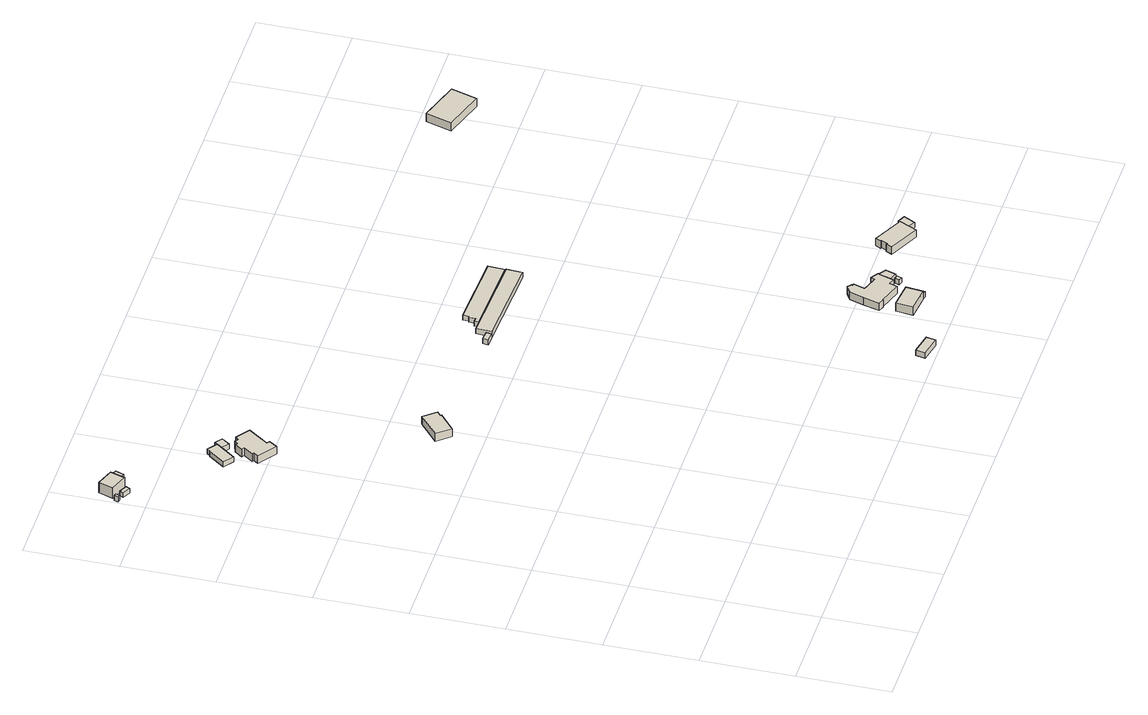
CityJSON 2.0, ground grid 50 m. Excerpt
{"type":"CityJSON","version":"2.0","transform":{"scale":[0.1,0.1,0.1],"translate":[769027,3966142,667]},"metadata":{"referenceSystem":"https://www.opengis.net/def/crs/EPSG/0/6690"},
"CityObjects":{
"building1":{"type":"Building","attributes":{"class":"3001","measuredHeight":2,"BuildingDetails.prefecture":"20","BuildingDetails.city":"20209","BuildingDetails.surveyYear":2018},"geometry":[{"type":"Solid","lod":"1","boundaries":[[[[0,1,2,3]],[[2,4,5,3]],[[1,6,4,2]],[[0,7,6,1]],[[3,5,7,0]],[[4,6,7,5]]]]}]},
"building2":{"type":"Building","attributes":{"class":"3003","usage":"411","measuredHeight":1.5,"BuildingDetails.prefecture":"20","BuildingDetails.city":"20209","BuildingDetails.surveyYear":2018},"geometry":[{"type":"Solid","lod":"1","boundaries":[[[[8,9,10,11]],[[10,12,13,11]],[[9,14,12,10]],[[8,15,14,9]],[[11,13,15,8]],[[12,14,15,13]]]]}]},
"building3":{"type":"Building","attributes":{"class":"3001","usage":"411","measuredHeight":7.9,"BuildingDetails.prefecture":"20","BuildingDetails.city":"20209","BuildingDetails.surveyYear":2018},"geometry":[{"type":"Solid","lod":"1","boundaries":[[[[16,17,18,19]],[[18,20,21,19]],[[17,22,20,18]],[[16,23,22,17]],[[19,21,23,16]],[[20,22,23,21]]]]}]},
"building4":{"type":"Building","attributes":{"class":"3003","usage":"411","measuredHeight":2.6,"BuildingDetails.prefecture":"20","BuildingDetails.city":"20209","BuildingDetails.surveyYear":2018},"geometry":[{"type":"Solid","lod":"1","boundaries":[[[[24,25,26,27]],[[26,28,29,27]],[[25,30,28,26]],[[24,31,30,25]],[[27,29,31,24]],[[28,30,31,29]]]]}]},
"building5":{"type":"Building","attributes":{"class":"3001","usage":"411","measuredHeight":3.3,"BuildingDetails.prefecture":"20","BuildingDetails.city":"20209","BuildingDetails.surveyYear":2018},"geometry":[{"type":"Solid","lod":"1","boundaries":[[[[32,33,34,35,36,37,38]],[[37,39,40,38]],[[36,41,39,37]],[[35,42,41,36]],[[34,43,42,35]],[[33,44,43,34]],[[32,45,44,33]],[[38,40,45,32]],[[39,41,42,43,44,45,40]]]]}]},
"building6":{"type":"Building","attributes":{"class":"3001","usage":"411","measuredHeight":7.9,"BuildingDetails.prefecture":"20","BuildingDetails.city":"20209","BuildingDetails.surveyYear":2018},"geometry":[{"type":"Solid","lod":"1","boundaries":[[[[46,47,48,49,50,51,52,53,54,55,56,57,58,59]],[[58,60,61,59]],[[57,62,60,58]],[[56,63,62,57]],[[55,64,63,56]],[[54,65,64,55]],[[53,66,65,54]],[[52,67,66,53]],[[51,68,67,52]],[[50,69,68,51]],[[49,70,69,50]],[[48,71,70,49]],[[47,72,71,48]],[[46,73,72,47]],[[59,61,73,46]],[[60,62,63,64,65,66,67,68,69,70,71,72,73,61]]]]}]},
"building7":{"type":"Building","attributes":{"class":"3003","usage":"411","measuredHeight":2.3,"BuildingDetails.prefecture":"20","BuildingDetails.city":"20209","BuildingDetails.surveyYear":2018},"geometry":[{"type":"Solid","lod":"1","boundaries":[[[[74,33,32,75,76]],[[75,77,78,76]],[[32,45,77,75]],[[33,44,45,32]],[[74,79,44,33]],[[76,78,79,74]],[[77,45,44,79,78]]]]}]},
"building8":{"type":"Building","attributes":{"class":"3001","measuredHeight":5.5,"BuildingDetails.prefecture":"20","BuildingDetails.city":"20209","BuildingDetails.surveyYear":2018},"geometry":[{"type":"Solid","lod":"1","boundaries":[[[[80,81,82,83,84,85]],[[84,86,87,85]],[[83,88,86,84]],[[82,89,88,83]],[[81,90,89,82]],[[80,91,90,81]],[[85,87,91,80]],[[86,88,89,90,91,87]]]]}]},
"building9":{"type":"Building","attributes":{"class":"3001","measuredHeight":4,"BuildingDetails.prefecture":"20","BuildingDetails.city":"20209","BuildingDetails.surveyYear":2018},"geometry":[{"type":"Solid","lod":"1","boundaries":[[[[92,93,94,95]],[[94,96,97,95]],[[93,98,96,94]],[[92,99,98,93]],[[95,97,99,92]],[[96,98,99,97]]]]}]},
"building10":{"type":"Building","attributes":{"class":"3001","usage":"451","measuredHeight":2.4,"BuildingDetails.prefecture":"20","BuildingDetails.city":"20209","BuildingDetails.surveyYear":2018},"geometry":[{"type":"Solid","lod":"1","boundaries":[[[[100,101,102,103]],[[102,104,105,103]],[[101,106,104,102]],[[100,107,106,101]],[[103,105,107,100]],[[104,106,107,105]]]]}]},
"building11":{"type":"Building","attributes":{"class":"3001","usage":"411","measuredHeight":6.8,"BuildingDetails.prefecture":"20","BuildingDetails.city":"20209","BuildingDetails.surveyYear":2018},"geometry":[{"type":"Solid","lod":"1","boundaries":[[[[108,109,110,111]],[[110,112,113,111]],[[109,114,112,110]],[[108,115,114,109]],[[111,113,115,108]],[[112,114,115,113]]]]}]},
"building12":{"type":"Building","attributes":{"class":"3003","usage":"411","measuredHeight":4.4,"BuildingDetails.prefecture":"20","BuildingDetails.city":"20209","BuildingDetails.surveyYear":2018},"geometry":[{"type":"Solid","lod":"1","boundaries":[[[[116,117,118,119,120]],[[119,121,122,120]],[[118,123,121,119]],[[117,124,123,118]],[[116,125,124,117]],[[120,122,125,116]],[[121,123,124,125,122]]]]}]},
"building13":{"type":"Building","attributes":{"class":"3001","usage":"411","measuredHeight":8,"BuildingDetails.prefecture":"20","BuildingDetails.city":"20209","BuildingDetails.surveyYear":2018},"geometry":[{"type":"Solid","lod":"1","boundaries":[[[[126,127,128,129,130,131,132,133,134,135,136,137,138,139,140,141,142,143]],[[142,144,145,143]],[[141,146,144,142]],[[140,147,146,141]],[[139,148,147,140]],[[138,149,148,139]],[[137,150,149,138]],[[136,151,150,137]],[[135,152,151,136]],[[134,153,152,135]],[[133,154,153,134]],[[132,155,154,133]],[[131,156,155,132]],[[130,157,156,131]],[[129,158,157,130]],[[128,159,158,129]],[[127,160,159,128]],[[126,161,160,127]],[[143,145,161,126]],[[144,146,147,148,149,150,151,152,153,154,155,156,157,158,159,160,161,145]]]]}]},
"building14":{"type":"Building","attributes":{"class":"3003","usage":"451","measuredHeight":4.3,"BuildingDetails.prefecture":"20","BuildingDetails.city":"20209","BuildingDetails.surveyYear":2018},"geometry":[{"type":"Solid","lod":"1","boundaries":[[[[162,163,164,165]],[[164,166,167,165]],[[163,168,166,164]],[[162,169,168,163]],[[165,167,169,162]],[[166,168,169,167]]]]}]},
"building15":{"type":"Building","attributes":{"class":"3003","usage":"451","measuredHeight":3.8,"BuildingDetails.prefecture":"20","BuildingDetails.city":"20209","BuildingDetails.surveyYear":2018},"geometry":[{"type":"Solid","lod":"1","boundaries":[[[[170,171,172,173,174,175,176,177]],[[176,178,179,177]],[[175,180,178,176]],[[174,181,180,175]],[[173,182,181,174]],[[172,183,182,173]],[[171,184,183,172]],[[170,185,184,171]],[[177,179,185,170]],[[178,180,181,182,183,184,185,179]]]]}]},
"building16":{"type":"Building","attributes":{"class":"3001","usage":"411","measuredHeight":2.5,"BuildingDetails.prefecture":"20","BuildingDetails.city":"20209","BuildingDetails.surveyYear":2018},"geometry":[{"type":"Solid","lod":"1","boundaries":[[[[186,187,188,189]],[[188,190,191,189]],[[187,192,190,188]],[[186,193,192,187]],[[189,191,193,186]],[[190,192,193,191]]]]}]},
"building17":{"type":"Building","attributes":{"class":"3001","usage":"411","measuredHeight":3,"BuildingDetails.prefecture":"20","BuildingDetails.city":"20209","BuildingDetails.surveyYear":2018},"geometry":[{"type":"Solid","lod":"1","boundaries":[[[[194,195,196,197]],[[196,198,199,197]],[[195,200,198,196]],[[194,201,200,195]],[[197,199,201,194]],[[198,200,201,199]]]]}]},
"building18":{"type":"Building","attributes":{"class":"3001","usage":"411","measuredHeight":6.1,"BuildingDetails.prefecture":"20","BuildingDetails.city":"20209","BuildingDetails.surveyYear":2018},"geometry":[{"type":"Solid","lod":"1","boundaries":[[[[202,203,204,205,206,207,208,209]],[[208,210,211,209]],[[207,212,210,208]],[[206,213,212,207]],[[205,214,213,206]],[[204,215,214,205]],[[203,216,215,204]],[[202,217,216,203]],[[209,211,217,202]],[[210,212,213,214,215,216,217,211]]]]}]},
"building19":{"type":"Building","attributes":{"class":"3001","usage":"411","measuredHeight":3.4,"BuildingDetails.prefecture":"20","BuildingDetails.city":"20209","BuildingDetails.surveyYear":2018},"geometry":[{"type":"Solid","lod":"1","boundaries":[[[[218,219,220,221]],[[220,222,223,221]],[[219,224,222,220]],[[218,225,224,219]],[[221,223,225,218]],[[222,224,225,223]]]]}]},
"building20":{"type":"Building","attributes":{"class":"3001","usage":"452","measuredHeight":7.6,"BuildingDetails.prefecture":"20","BuildingDetails.city":"20209","BuildingDetails.surveyYear":2018},"geometry":[{"type":"Solid","lod":"1","boundaries":[[[[226,227,228,229]],[[228,230,231,229]],[[227,232,230,228]],[[226,233,232,227]],[[229,231,233,226]],[[230,232,233,231]]]]}]}
},
"vertices":[
[18,3637,19],[1,3642,19],[7,3664,19],[24,3660,19],[7,3664,49],[24,3660,49],[1,3642,49],[18,3637,49],
[85,3604,19],[41,3625,19],[52,3646,19],[95,3625,19],[52,3646,49],[95,3625,49],[41,3625,49],[85,3604,49],
[120,3640,18],[22,3674,18],[50,3754,18],[147,3720,18],[50,3754,83],[147,3720,83],[22,3674,83],[120,3640,83],
[191,3663,17],[147,3678,17],[163,3726,17],[208,3710,17],[163,3726,47],[208,3710,47],[147,3678,47],[191,3663,47],
[557,3277,13],[535,3249,13],[476,3171,13],[423,3211,13],[489,3297,13],[492,3295,13],[507,3315,13],[492,3295,43],[507,3315,43],[489,3297,43],[423,3211,43],[476,3171,43],[535,3249,43],[557,3277,43],
[695,3146,8],[616,3037,8],[631,3026,8],[600,2982,8],[501,3053,8],[518,3077,8],[508,3084,8],[545,3135,8],[532,3145,8],[562,3186,8],[574,3177,8],[588,3196,8],[608,3181,8],[621,3199,8],[608,3181,55],[621,3199,55],[588,3196,55],[574,3177,55],[562,3186,55],[532,3145,55],[545,3135,55],[508,3084,55],[518,3077,55],[501,3053,55],[600,2982,55],[631,3026,55],[616,3037,55],[695,3146,55],
[573,3220,13],[569,3293,13],[607,3264,13],[569,3293,43],[607,3264,43],[573,3220,43],
[973,2329,49],[1028,2263,49],[1004,2242,49],[1008,2237,49],[913,2157,49],[853,2229,49],[913,2157,98],[853,2229,98],[1008,2237,98],[1004,2242,98],[1028,2263,98],[973,2329,98],
[2244,58,73],[2234,7,73],[2118,30,73],[2129,82,73],[2118,30,107],[2129,82,107],[2234,7,107],[2244,58,107],
[1728,2169,62],[1674,2173,62],[1677,2204,62],[1730,2200,62],[1677,2204,92],[1730,2200,92],[1674,2173,92],[1728,2169,92],
[2548,157,100],[2410,171,100],[2420,264,100],[2558,249,100],[2420,264,152],[2558,249,152],[2410,171,152],[2548,157,152],
[2563,150,106],[2548,152,106],[2548,157,106],[2558,249,106],[2573,248,106],[2558,249,141],[2573,248,141],[2548,157,141],[2548,152,141],[2563,150,141],
[2616,343,99],[2609,325,99],[2577,336,99],[2563,294,99],[2437,337,99],[2436,334,99],[2405,345,99],[2430,436,99],[2456,512,99],[2497,535,99],[2518,519,99],[2516,513,99],[2526,510,99],[2505,448,99],[2590,419,99],[2598,441,99],[2640,415,99],[2639,412,99],[2640,415,144],[2639,412,144],[2598,441,144],[2590,419,144],[2505,448,144],[2526,510,144],[2516,513,144],[2518,519,144],[2497,535,144],[2456,512,144],[2430,436,144],[2405,345,144],[2436,334,144],[2437,337,144],[2563,294,144],[2577,336,144],[2609,325,144],[2616,343,144],
[2254,2149,62],[1743,2170,62],[1746,2257,62],[2258,2237,62],[1746,2257,94],[2258,2237,94],[1743,2170,94],[2254,2149,94],
[2260,2242,60],[1809,2260,60],[1809,2282,60],[1830,2281,60],[1832,2318,60],[1840,2318,60],[1841,2350,60],[2264,2333,60],[1841,2350,90],[2264,2333,90],[1840,2318,90],[1832,2318,90],[1830,2281,90],[1809,2282,90],[1809,2260,90],[2260,2242,90],
[2644,292,109],[2623,300,109],[2633,327,109],[2654,319,109],[2633,327,139],[2654,319,139],[2623,300,139],[2644,292,139],
[2639,412,112],[2680,384,112],[2661,328,112],[2616,343,112],[2661,328,142],[2616,343,142],[2680,384,142],[2639,412,142],
[3056,412,122],[3008,314,122],[2840,396,122],[2856,429,122],[2862,426,122],[2879,461,122],[2873,464,122],[2888,494,122],[2873,464,167],[2888,494,167],[2879,461,167],[2862,426,167],[2856,429,167],[2840,396,167],[3008,314,167],[3056,412,167],
[3081,343,124],[3039,365,124],[3071,426,124],[3113,405,124],[3071,426,155],[3113,405,155],[3039,365,155],[3081,343,155],
[3538,2732,74],[3310,2803,74],[3354,2945,74],[3582,2874,74],[3354,2945,125],[3582,2874,125],[3310,2803,125],[3538,2732,125]
]}
